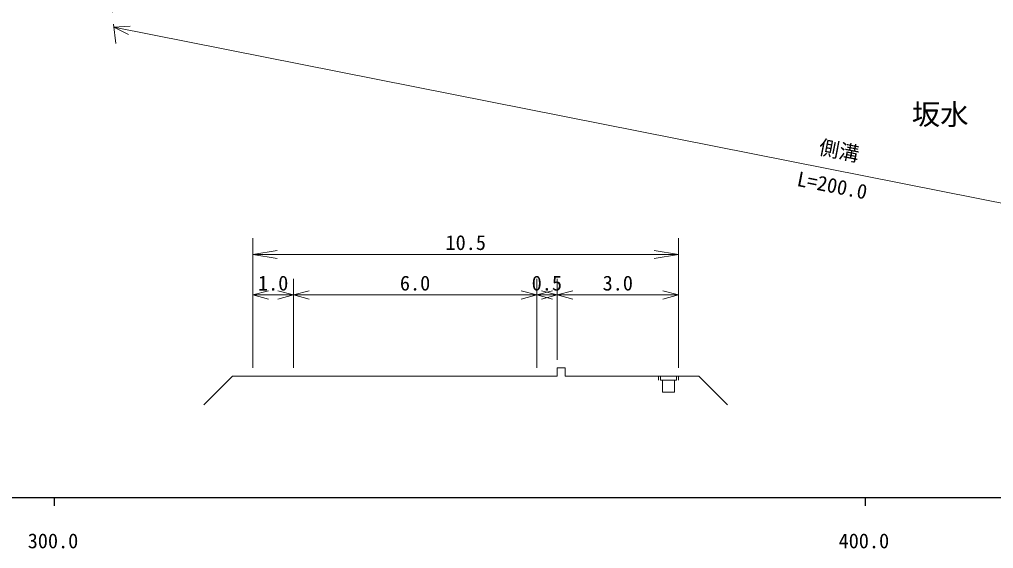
# Model space of a CAD drawing. Units: millimetres, scale not verified, with parts at other scales. Extents: x 40000 to 680000, y 20000 to 380000.
# Drawn here: x 363711 to 483831, y 198715 to 263994 of the extents above; entities that cross this region are included whole.
import ezdxf
from ezdxf.enums import TextEntityAlignment as Align

# ---------------------------------------------------------------- set-up
doc = ezdxf.new("R2010")
doc.units = ezdxf.units.MM
doc.header["$LTSCALE"] = 1000
doc.linetypes.add('CHAIN', pattern=[18.5, 12, -1.5, 3.5, -1.5])
for name, color, linetype, lineweight in [('M-BGD', 7, 'Continuous', 25), ('M-BMK', 2, 'CHAIN', 13), ('M-STR-HTXT', 7, 'Continuous', 13), ('M-TTL-BAND', 7, 'Continuous', 25)]:
    doc.layers.add(name, color=color, linetype=linetype, lineweight=lineweight)
doc.styles.add('@ＭＳ ゴシック', font='')
doc.styles.add('ＭＳ ゴシック', font='')
doc.styles.get('@ＭＳ ゴシック').set_extended_font_data('@MS Gothic')
doc.styles.get('ＭＳ ゴシック').set_extended_font_data('MS Gothic')

# ---------------------------------------------------------------- blocks, each defined once
blk = doc.blocks.new('open_arrow')
at = {"color": 0, "linetype": 'Continuous', "lineweight": -2}
blk.add_lwpolyline([(7.5, 1.25), (0, 0), (7.5, -1.25)], dxfattribs=at)

msp = doc.modelspace()

# ---------------------------------------------------------------- linework, layer by layer
at = {"layer": 'M-BMK'}
msp.add_line((371410, 300211), (375574, 261039), dxfattribs=at)
at = {"layer": 'M-STR-HTXT'}
for p, q in [((377358, 263160), (375362, 263027)), ((553271, 227772), (375362, 263027)), ((375362, 263027), (377157, 262144)), ((392500, 221000), (392500, 237000)), ((445000, 221000), (445000, 237000)), ((392500, 235000), (445000, 235000)), ((397500, 221000), (397500, 232000)), ((427500, 221000), (427500, 232000)), ((430000, 222000), (430000, 232000)), ((394432, 230518), (392500, 230000)), ((392500, 230000), (397500, 230000)), ((392500, 230000), (394432, 229482)), ((397500, 230000), (395568, 230518)), ((395568, 229482), (397500, 230000)), ((399432, 230518), (397500, 230000)), ((397500, 230000), (427500, 230000)), ((397500, 230000), (399432, 229482)), ((427500, 230000), (425568, 230518)), ((425568, 229482), (427500, 230000)), ((429432, 230518), (427500, 230000)), ((427500, 230000), (430000, 230000)), ((427500, 230000), (429432, 229482)), ((430000, 230000), (428068, 230518)), ((428068, 229482), (430000, 230000)), ((431932, 230518), (430000, 230000)), ((430000, 230000), (445000, 230000)), ((430000, 230000), (431932, 229482)), ((445000, 230000), (443068, 230518)), ((443068, 229482), (445000, 230000)), ((390000, 220000), (386464, 216464)), ((390000, 220000), (392500, 220000)), ((392500, 220000), (397500, 220000)), ((397500, 220000), (427500, 220000)), ((427500, 220000), (430000, 220000)), ((430000, 220000), (430000, 221000)), ((430000, 221000), (431000, 221000)), ((431000, 220000), (431000, 221000)), ((431000, 220000), (445000, 220000)), ((442500, 220000), (442500, 219500)), ((442750, 220000), (442750, 219500)), ((444750, 220000), (444750, 219500)), ((445000, 220000), (447500, 220000)), ((445000, 220000), (445000, 219500)), ((447500, 220000), (451036, 216464)), ((442750, 219500), (444750, 219500)), ((443000, 219500), (443000, 218000)), ((444500, 219500), (444500, 218000)), ((443000, 218000), (444500, 218000))]:
    msp.add_line(p, q, dxfattribs=at)
at = {"layer": 'M-TTL-BAND'}
for p, q in [((40000, 205000), (579000, 205000)), ((368000, 205000), (368000, 204000)), ((468000, 205000), (468000, 204000))]:
    msp.add_line(p, q, dxfattribs=at)

# ---------------------------------------------------------------- block references
at = {"layer": 'M-STR-HTXT', "xscale": 400, "yscale": 400}
msp.add_blockref('open_arrow', (392500, 235000), dxfattribs=at)
at = {"layer": 'M-STR-HTXT', "xscale": 400, "yscale": 400, "rotation": 180}
msp.add_blockref('open_arrow', (445000, 235000), dxfattribs=at)

# ---------------------------------------------------------------- texts
at = {"layer": 'M-BGD', "style": 'ＭＳ ゴシック'}
msp.add_text('坂水', height=2566, dxfattribs=at).set_placement((477254, 252272), align=Align.MIDDLE_CENTER)
at = {"layer": 'M-STR-HTXT', "style": 'ＭＳ ゴシック'}
msp.add_text('側溝', height=1833, rotation=348.791, dxfattribs=at).set_placement((464511, 246381), align=Align.BOTTOM_CENTER)
at = {"layer": 'M-STR-HTXT', "style": '@ＭＳ ゴシック'}
msp.add_text('L=200.0', height=1833, rotation=348.791, dxfattribs=at).set_placement((464122, 244419), align=Align.TOP_CENTER)
at = {"layer": 'M-STR-HTXT', "style": 'ＭＳ ゴシック'}
for s, p in [('10.5', (416250, 235000)), ('1.0', (393125, 230000)), ('6.0', (410625, 230000)), ('0.5', (426875, 230000)), ('3.0', (435625, 230000))]:
    msp.add_text(s, height=1833, dxfattribs=at).set_placement(p, align=Align.BOTTOM_LEFT)
at = {"layer": 'M-TTL-BAND', "style": 'ＭＳ ゴシック'}
for s, p in [('300.0', (367844, 198195)), ('400.0', (467844, 198195))]:
    msp.add_text(s, height=1833, dxfattribs=at).set_placement(p, align=Align.BOTTOM_CENTER)

doc.saveas('drawing.dxf')
